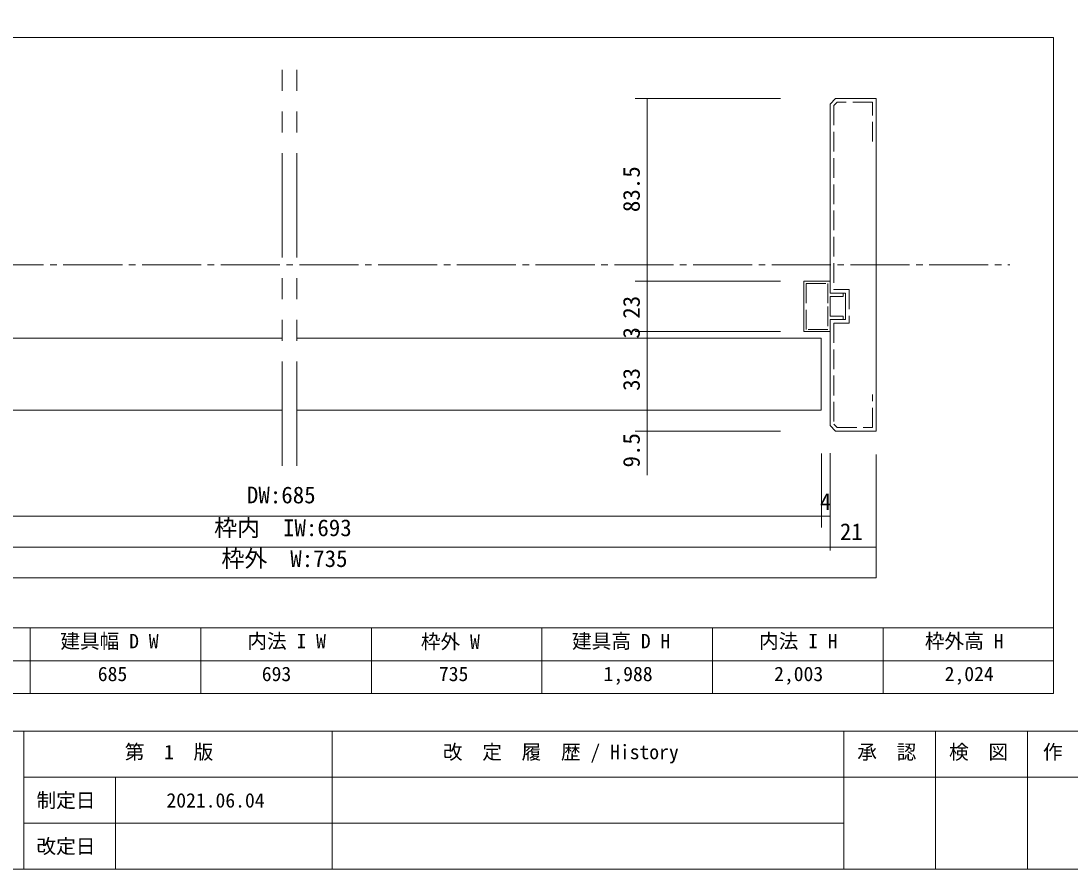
# Model space of a CAD drawing. Units: millimetres on the paper, enlarged 10 times, with parts at other scales. Extents: x -2000 to 2000, y -1385 to 1385.
# Drawn here: x -1194 to 405, y -1385 to -92 of the extents above; entities that cross this region are included whole.
import ezdxf
from ezdxf.enums import TextEntityAlignment as Align

# ---------------------------------------------------------------- set-up
doc = ezdxf.new("R2010")
doc.units = ezdxf.units.MM
doc.header["$LTSCALE"] = 10
for name, pattern in [('CHAIN2', [12, 9, -1, 1, -1]), ('DASHED3', [4, 3, -1]), ('USER3', [31.75, 15.875, -3.175, 3.175, -3.175, 3.175, -3.175])]:
    doc.linetypes.add(name, pattern=pattern)
for name, color, linetype, lineweight in [('1-0_下線', 7, 'Continuous', 20), ('1-1_0', 7, 'Continuous', 20), ('2-0_18', 7, 'Continuous', 20)]:
    doc.layers.add(name, color=color, linetype=linetype, lineweight=lineweight)
doc.styles.add('ＭＳ ゴシック', font='')
doc.styles.get('ＭＳ ゴシック').set_extended_font_data('MS Gothic')

msp = doc.modelspace()

# ---------------------------------------------------------------- linework, layer by layer
at = {"layer": '1-0_下線'}
for p, q in [((-1050, -1245), (-1050, -1385)), ((60, -1315), (-1190, -1315))]:
    msp.add_line(p, q, dxfattribs=at)
for points in [[(380, -117.5), (-1950, -117.5), (380, -117.5)], [(380, -117.5), (380, -1017.5), (380, -117.5)]]:
    msp.add_lwpolyline(points, dxfattribs=at)
msp.add_lwpolyline([(380, -1017.5), (-1950, -1017.5), (-1950, -117.5), (-1950, -1017.5)], close=True, dxfattribs=at)
at = {"layer": '1-1_0'}
for p, q in [((380, -117.5), (-1950, -117.5)), ((380, -117.5), (-1950, -117.5)), ((380, -1017.5), (380, -117.5)), ((380, -1017.5), (-1950, -1017.5)), ((-1180, -1017.5), (-1180, -1117.5)), ((-920, -1017.5), (-920, -1117.5)), ((-660, -1017.5), (-660, -1117.5)), ((-400, -1017.5), (-400, -1117.5)), ((-140, -1017.5), (-140, -1117.5)), ((120, -1017.5), (120, -1117.5)), ((380, -1017.5), (380, -1117.5)), ((380, -1067.5), (-1950, -1067.5)), ((380, -1117.5), (-1950, -1117.5)), ((2000, -1175), (-2000, -1175)), ((-1190, -1175), (-1190, -1385)), ((-720, -1175), (-720, -1385)), ((60, -1175), (60, -1385)), ((200, -1175), (200, -1385)), ((340, -1175), (340, -1385)), ((2000, -1245), (-1190, -1245))]:
    msp.add_line(p, q, dxfattribs=at)
msp.add_lwpolyline([(-2000, -1385), (2000, -1385), (2000, 1385), (-2000, 1385)], close=True, dxfattribs=at)
msp.add_lwpolyline([(380, -1017.5), (-1950, -1017.5), (-1950, -1117.5)], dxfattribs=at)
at = {"layer": '2-0_18', "linetype": 'USER3'}
for p, q in [((-796.02, -770.43), (-796.02, -160.06)), ((-773.8, -770.43), (-773.8, -160.06))]:
    msp.add_line(p, q, dxfattribs=at)
at = {"layer": '2-0_18'}
for p, q in [((-36.35, -210.83), (-258.13, -210.83)), ((-239.69, -210.83), (-239.69, -784.8)), ((109.25, -210.83), (47.58, -210.83)), ((-36.35, -489.17), (-258.13, -489.17)), ((-36.35, -565.83), (-258.13, -565.83)), ((-796.02, -575.83), (-1595.74, -575.83)), ((-773.8, -575.83), (-0.75, -575.83)), ((-796.02, -685.83), (-1595.74, -685.83)), ((-773.98, -685.83), (25.74, -685.83)), ((-36.35, -717.5), (-258.13, -717.5)), ((25.92, -751.58), (25.92, -864.69)), ((39.25, -751.27), (39.25, -899.46)), ((109.25, -941.36), (109.25, -753.46)), ((-1609.08, -847.41), (-876.63, -847.41)), ((-876.63, -847.41), (-693.19, -847.41)), ((-693.19, -847.41), (39.25, -847.41)), ((-876.63, -894.51), (-1679.08, -894.51)), ((-693.19, -894.51), (-876.63, -894.51)), ((109.25, -894.51), (-693.19, -894.51)), ((-1679.08, -941.36), (-876.63, -941.36)), ((-876.63, -941.36), (-693.19, -941.36)), ((-693.19, -941.36), (109.25, -941.36))]:
    msp.add_line(p, q, dxfattribs=at)
at = {"layer": '2-0_18', "linetype": 'DASHED3'}
for p, q in [((103.69, -216.39), (49.88, -216.39)), ((103.69, -276.39), (103.69, -216.39))]:
    msp.add_line(p, q, dxfattribs=at)
at = {"layer": '2-0_18', "linetype": 'CHAIN2'}
msp.add_line((-1729.61, -464.17), (313.14, -464.17), dxfattribs=at)
at = {"layer": '2-0_18'}
for points in [[(47.58, -210.83), (39.25, -219.17), (39.25, -507.5), (62.58, -507.5), (62.58, -547.5), (39.25, -547.5), (39.25, -709.17), (47.58, -717.5)], [(47.58, -717.5), (109.25, -717.5), (109.25, -210.83)], [(39.25, -565.83), (39.25, -547.5), (59.25, -547.5), (59.25, -542.5), (39.25, -542.5), (39.25, -512.5), (59.25, -512.5), (59.25, -507.5), (39.25, -507.5), (39.25, -489.17), (-0.75, -489.17), (-0.75, -565.83)], [(59.25, -507.5), (39.25, -507.5), (59.25, -507.5)], [(-773.98, -575.83), (25.74, -575.83), (25.74, -685.57)]]:
    msp.add_lwpolyline(points, dxfattribs=at)
at = {"layer": '2-0_18', "linetype": 'DASHED3'}
for points in [[(49.88, -216.39), (44.81, -221.47), (44.81, -501.94), (68.14, -501.94), (68.14, -553.06), (44.81, -553.06), (44.81, -706.87), (49.88, -711.94)], [(2.58, -562.5), (2.58, -492.5), (35.92, -492.5), (35.92, -527.5), (35.92, -562.5)], [(49.88, -711.94), (103.69, -711.94), (103.69, -661.94)]]:
    msp.add_lwpolyline(points, dxfattribs=at)
at = {"layer": '2-0_18'}
msp.add_lwpolyline([(-0.75, -489.17), (-0.75, -565.83), (39.25, -565.83), (39.25, -547.5), (59.25, -547.5), (59.25, -542.5), (39.25, -542.5), (39.25, -512.5), (59.25, -512.5), (59.25, -507.5), (39.25, -507.5), (39.25, -489.17)], close=True, dxfattribs=at)
at = {"layer": '2-0_18', "linetype": 'DASHED3'}
msp.add_lwpolyline([(35.92, -527.5), (35.92, -562.5), (2.58, -562.5), (2.58, -492.5), (35.92, -492.5)], close=True, dxfattribs=at)

# ---------------------------------------------------------------- texts
at = {"layer": '1-0_下線', "style": 'ＭＳ ゴシック'}
for s, p in [('第\u30001\u3000版', (-1035.97, -1224.21)), ('改\u3000定\u3000履\u3000歴 / History', (-551.02, -1224.21)), ('承\u3000認', (80.74, -1224.21)), ('検\u3000図', (220.6, -1224.21)), ('作\u3000成', (363.67, -1224.21)), ('制定日', (-1170.61, -1297.92)), ('2021.06.04', (-972.4, -1297.92)), ('改定日', (-1170.61, -1367.92))]:
    msp.add_text(s, height=21.99, dxfattribs=at).set_placement(p, align=Align.BOTTOM_LEFT)
at = {"layer": '1-1_0', "style": 'ＭＳ ゴシック'}
for s, p in [('内法 I W', (-849.13, -1055.24)), ('建具高 D H', (-354.2, -1055.24)), ('内法 I H', (-69.13, -1055.24)), ('枠外高 H', (183.69, -1055.24)), ('建具幅 D W', (-1134.2, -1055.24)), ('枠外 W', (-584.58, -1056.02)), ('685', (-1077.06, -1105.25)), ('693', (-827.06, -1105.25)), ('735', (-557.06, -1105.25)), ('1,988', (-306.08, -1105.25)), ('2,003', (-46.08, -1105.25)), ('2,024', (213.92, -1105.25))]:
    msp.add_text(s, height=21.99, dxfattribs=at).set_placement(p, align=Align.BOTTOM_LEFT)
at = {"layer": '2-0_18', "style": 'ＭＳ ゴシック'}
for s, p in [('83.5', (-243.15, -383.78)), ('23', (-243.15, -546.35)), ('3', (-243.15, -576.59)), ('33', (-243.15, -656.28)), ('9.5', (-243.15, -773.01))]:
    msp.add_text(s, height=25.66, rotation=90, dxfattribs=at).set_placement(p, align=Align.BOTTOM_LEFT)
for s, p in [('DW:685', (-849.73, -835.39)), ('4', (23.82, -845.5)), ('枠内\u3000IW:693', (-899.73, -885.41)), ('21', (54.17, -891.42)), ('枠外\u3000W:735', (-888.62, -932.42))]:
    msp.add_text(s, height=25.66, dxfattribs=at).set_placement(p, align=Align.BOTTOM_LEFT)

doc.saveas('drawing.dxf')
